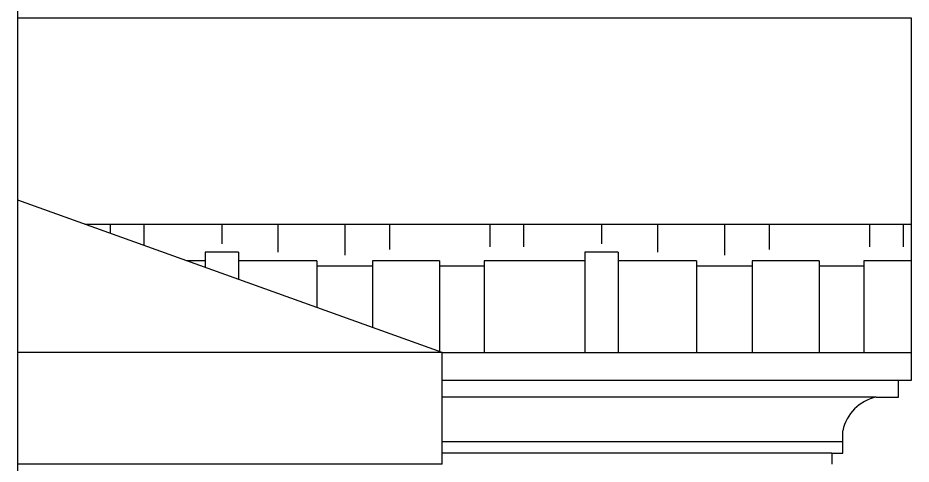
# Model space of a CAD drawing. Header units: inches. Extents: x 1397 to 20304, y -27267 to -746.
# Drawn here: x 17239.58 to 17279.58, y -23993.76 to -23973.76 of the extents above; entities that cross this region are included whole.
import ezdxf

# ---------------------------------------------------------------- set-up
doc = ezdxf.new("R2010")
doc.units = ezdxf.units.IN
doc.header["$LTSCALE"] = 17
doc.header["$MEASUREMENT"] = 0
doc.layers.add('25 BOT BAR', color=12, linetype='Continuous', lineweight=25)

# ---------------------------------------------------------------- blocks, each defined once
blk = doc.blocks.new('A$C261f3448')
blk.add_line((0, 0), (40, 0))

msp = doc.modelspace()

# ---------------------------------------------------------------- hatches: boundary and pattern name
at = {"layer": '25 BOT BAR'}
h = msp.add_hatch(dxfattribs=at)
h.set_pattern_fill('AR-RSHKE', color=8, scale=0.5, angle=180)
h.set_pattern_definition([(180, (-489.537, -2672.648), (-12.75, -6), [3, -2.5, 3.5, -1.5, 4.5, -2]), (180, (-492.537, -2672.898), (-12.75, -6), [2.5, -9.5, 2, -3]), (180, (-498.537, -2672.273), (-12.75, -6), [1.5, -15.5]), (270, (-489.537, -2672.6483), (4.25, -6), [5.75, -18.25]), (270, (-492.537, -2672.6483), (4.25, -6), [5.625, -18.375]), (270, (-495.037, -2672.6483), (4.25, -6), [5.25, -18.75]), (270, (-498.537, -2672.2733), (4.25, -6), [5.75, -18.25]), (270, (-500.037, -2672.2733), (4.25, -6), [5.75, -18.25]), (270, (-504.537, -2672.6483), (4.25, -6), [5.5, -18.5])])
h.paths.add_polyline_path([(17242.583, -23983.009), (17258.583, -23988.759), (17279.583, -23988.759), (17279.583, -23988.759), (17279.583, -23983.009)])

# ---------------------------------------------------------------- linework, layer by layer
for p, q in [((17239.583, -24061.759), (17239.583, -23558.919)), ((17279.583, -23973.759), (17279.583, -23988.759)), ((17258.583, -23988.759), (17239.583, -23981.931)), ((17242.583, -23983.009), (17279.583, -23983.009)), ((17258.583, -23988.759), (17239.583, -23988.759)), ((17258.583, -23993.759), (17258.583, -23988.759)), ((17258.583, -23988.759), (17279.583, -23988.759)), ((17258.583, -23993.759), (17258.583, -23988.759)), ((17279.583, -23988.759), (17279.583, -23990.01)), ((17279.583, -23990.01), (17258.583, -23990.01)), ((17279.024, -23990.759), (17279.024, -23990.01)), ((17278.024, -23990.759), (17258.583, -23990.759)), ((17278.024, -23990.759), (17279.024, -23990.759)), ((17276.525, -23992.76), (17276.525, -23992.26)), ((17276.525, -23992.76), (17258.583, -23992.76)), ((17276.525, -23993.26), (17276.525, -23992.76)), ((17276.025, -23993.26), (17258.583, -23993.26)), ((17276.025, -23993.26), (17276.025, -23993.759)), ((17276.025, -23993.26), (17276.525, -23993.26)), ((17258.583, -23993.759), (17239.583, -23993.759))]:
    msp.add_line(p, q, dxfattribs=at)
msp.add_arc((17278.42, -23992.656), 1.937, 101.7959, 168.2044, dxfattribs=at)

# ---------------------------------------------------------------- block references
msp.add_blockref('A$C261f3448', (17239.583, -23973.759), dxfattribs=at)

doc.saveas('drawing.dxf')
